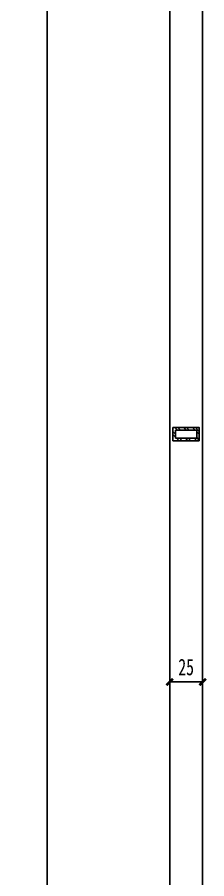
# Model space of a CAD drawing. Header units: millimetres. Extents: x 3104083 to 3173399, y -3165492 to -3044687.
# Drawn here: x 3122285 to 3122429, y -3049942 to -3049288 of the extents above; entities that cross this region are included whole.
import ezdxf

# ---------------------------------------------------------------- set-up
doc = ezdxf.new("R2010")
doc.units = ezdxf.units.MM
doc.header["$LTSCALE"] = 500
doc.header["$MEASUREMENT"] = 0
doc.header["$PDMODE"] = 2
doc.layers.get('0').update_dxf_attribs({"linetype": 'CONTINUOUS'})
doc.layers.get('DEFPOINTS').update_dxf_attribs({"linetype": 'CONTINUOUS'})
doc.layers.add('D-节点填充', color=250, linetype='CONTINUOUS')
doc.layers.add('D-造型细线', color=146, linetype='CONTINUOUS')
doc.styles.add('DIM', font='SimSun.ttf', dxfattribs={"width": 0.7})
doc.dimstyles.new('00-5', dxfattribs={"dimscale": 5, "dimtxt": 2.5, "dimasz": 1, "dimexe": 1, "dimexo": 1, "dimgap": 1, "dimtad": 1, "dimdec": 0, "dimzin": 0, "dimdsep": 46, "dimtxsty": 'DIM', "dimblk": 'ARCHTICK', "dimcen": 0, "dimclrd": 5, "dimclre": 5, "dimclrt": 35, "dimadec": 0, "dimazin": 0, "dimtfac": 0.5, "dimtdec": 0, "dimtix": 1, "dimtmove": 2, "dimatfit": 2, "dimldrblk": 'A', "dimfxl": 0, "dimtolj": 1, "dimtzin": 0, "dimlwd": -1, "dimlwe": -1, "dimarcsym": 0})

# ---------------------------------------------------------------- blocks, each defined once
blk = doc.blocks.new('_ArchTick')
at = {"color": 0, "linetype": 'ByBlock', "const_width": 0.4}
blk.add_lwpolyline([(-0.5, -0.5), (0.5, 0.5)], dxfattribs=at)
blk = doc.blocks.new('*D27')
at = {"layer": 'D-造型细线', "color": 5, "ltscale": 100}
for p, q in [((3122400.8, -3049812.31), (3122400.8, -3049787.31)), ((3122425.8, -3049812.31), (3122425.8, -3049787.31)), ((3122425.8, -3049792.31), (3122400.8, -3049792.31))]:
    blk.add_line(p, q, dxfattribs=at)
at = {"layer": 'DEFPOINTS', "color": 0, "ltscale": 100}
for p in [(3122400.8, -3049792.31), (3122400.8, -3049836.77), (3122425.8, -3049836.77)]:
    blk.add_point(p, dxfattribs=at)
at = {"layer": 'D-造型细线', "color": 5, "ltscale": 100, "xscale": 5, "yscale": 5, "zscale": 5, "rotation": 180}
blk.add_blockref('_ArchTick', (3122400.8, -3049792.31), dxfattribs=at)
at = {"layer": 'D-造型细线', "color": 5, "ltscale": 100, "xscale": 5, "yscale": 5, "zscale": 5}
blk.add_blockref('_ArchTick', (3122425.8, -3049792.31), dxfattribs=at)
at = {"layer": 'D-造型细线', "color": 35, "ltscale": 100, "insert": (3122413.3, -3049781.06), "char_height": 12.5, "attachment_point": 5, "style": 'DIM'}
blk.add_mtext('\\A1;25', dxfattribs=at)
blk = doc.blocks.new('A')
for p, q in [((-1.44, 1.15), (-1.09, 1.44)), ((-1.09, 1.44), (0, 0)), ((-0.37, 0), (-2.13, 0)), ((-1.44, 1.15), (-0.37, 0)), ((-1.44, -1.15), (-0.37, 0)), ((-1.09, -1.44), (0, 0)), ((-1.44, -1.15), (-1.09, -1.44))]:
    blk.add_line(p, q)
for points in [[(-1.44, 1.15), (-1.09, 1.44), (-0.37, 0), (0, 0)], [(-1.44, -1.15), (-1.09, -1.44), (-0.37, 0), (0, 0)]]:
    blk.add_solid(points)
blk = doc.blocks.new('*D87')
at = {"layer": 'D-造型细线', "color": 5, "ltscale": 100}
for p, q in [((3122327.64, -3048077.7), (3122302.64, -3048077.7)), ((3122307.64, -3050527.7), (3122307.64, -3048077.7)), ((3122327.64, -3050527.7), (3122302.64, -3050527.7))]:
    blk.add_line(p, q, dxfattribs=at)
at = {"layer": 'DEFPOINTS', "color": 0, "ltscale": 100}
for p in [(3122307.64, -3048077.7), (3122378.3, -3048077.7), (3122355.3, -3050527.7)]:
    blk.add_point(p, dxfattribs=at)
at = {"layer": 'D-造型细线', "color": 5, "ltscale": 100, "xscale": 5, "yscale": 5, "zscale": 5}
for p, rotation in [((3122307.64, -3048077.7), 90), ((3122307.64, -3050527.7), 270)]:
    blk.add_blockref('_ArchTick', p, dxfattribs=dict(at, rotation=rotation))
at = {"layer": 'D-造型细线', "color": 35, "ltscale": 100, "insert": (3122293.06, -3048413.36), "char_height": 12.5, "attachment_point": 5, "rotation": 90, "style": 'DIM'}
blk.add_mtext('\\A1;2450', dxfattribs=at)

msp = doc.modelspace()

# ---------------------------------------------------------------- hatches: boundary and pattern name
at = {"layer": 'D-节点填充', "ltscale": 0.15}
h = msp.add_hatch(dxfattribs=at)
h.set_pattern_fill('ANSI32', color=256, angle=270, style=0)
h.set_pattern_definition([(315, (195811.8044, -6012444.7945), (3.3675960454, 3.3675960454), []), (315, (195811.8044, -6012447.0395), (3.3675960454, 3.3675960454), [])])
h.paths.add_polyline_path([(3122403.302, -3049599.363), (3122403.302, -3049609.363), (3122423.302, -3049609.363), (3122423.302, -3049599.363)])
h.paths.add_polyline_path([(3122405.302, -3049601.363), (3122405.302, -3049607.363), (3122421.302, -3049607.363), (3122421.302, -3049601.363)], flags=16)

# ---------------------------------------------------------------- linework, layer by layer
at = {"layer": 'D-造型细线', "color": 44, "ltscale": 0.15}
for p, q in [((3122400.802, -3050341.036), (3122400.802, -3048175.192)), ((3122425.802, -3050341.036), (3122425.802, -3048175.192))]:
    msp.add_line(p, q, dxfattribs=at)
for points in [[(3122423.302, -3049609.363), (3122423.302, -3049599.363), (3122403.302, -3049599.363), (3122403.302, -3049609.363)], [(3122421.302, -3049607.363), (3122421.302, -3049601.363), (3122405.302, -3049601.363), (3122405.302, -3049607.363)]]:
    msp.add_lwpolyline(points, close=True, dxfattribs=at)

# ---------------------------------------------------------------- dimensions: what is measured, and where the dimension line sits
at = {"layer": 'D-造型细线', "color": 3, "ltscale": 100}
dim = msp.add_linear_dim(base=(3122307.636, -3048077.696), p1=(3122355.302, -3050527.696), p2=(3122378.302, -3048077.696), angle=90, dimstyle='00-5', dxfattribs=at)
dim.commit()
dim.dimension.update_dxf_attribs({"geometry": '*D87', "text_midpoint": (3122293.065, -3048413.357), "dimtype": 160})
dim = msp.add_linear_dim(base=(3122400.802, -3049792.305), p1=(3122425.802, -3049836.771), p2=(3122400.802, -3049836.771), dimstyle='00-5', dxfattribs=at)
dim.commit()
dim.dimension.update_dxf_attribs({"geometry": '*D27', "text_midpoint": (3122413.302, -3049781.055)})

doc.saveas('drawing.dxf')
